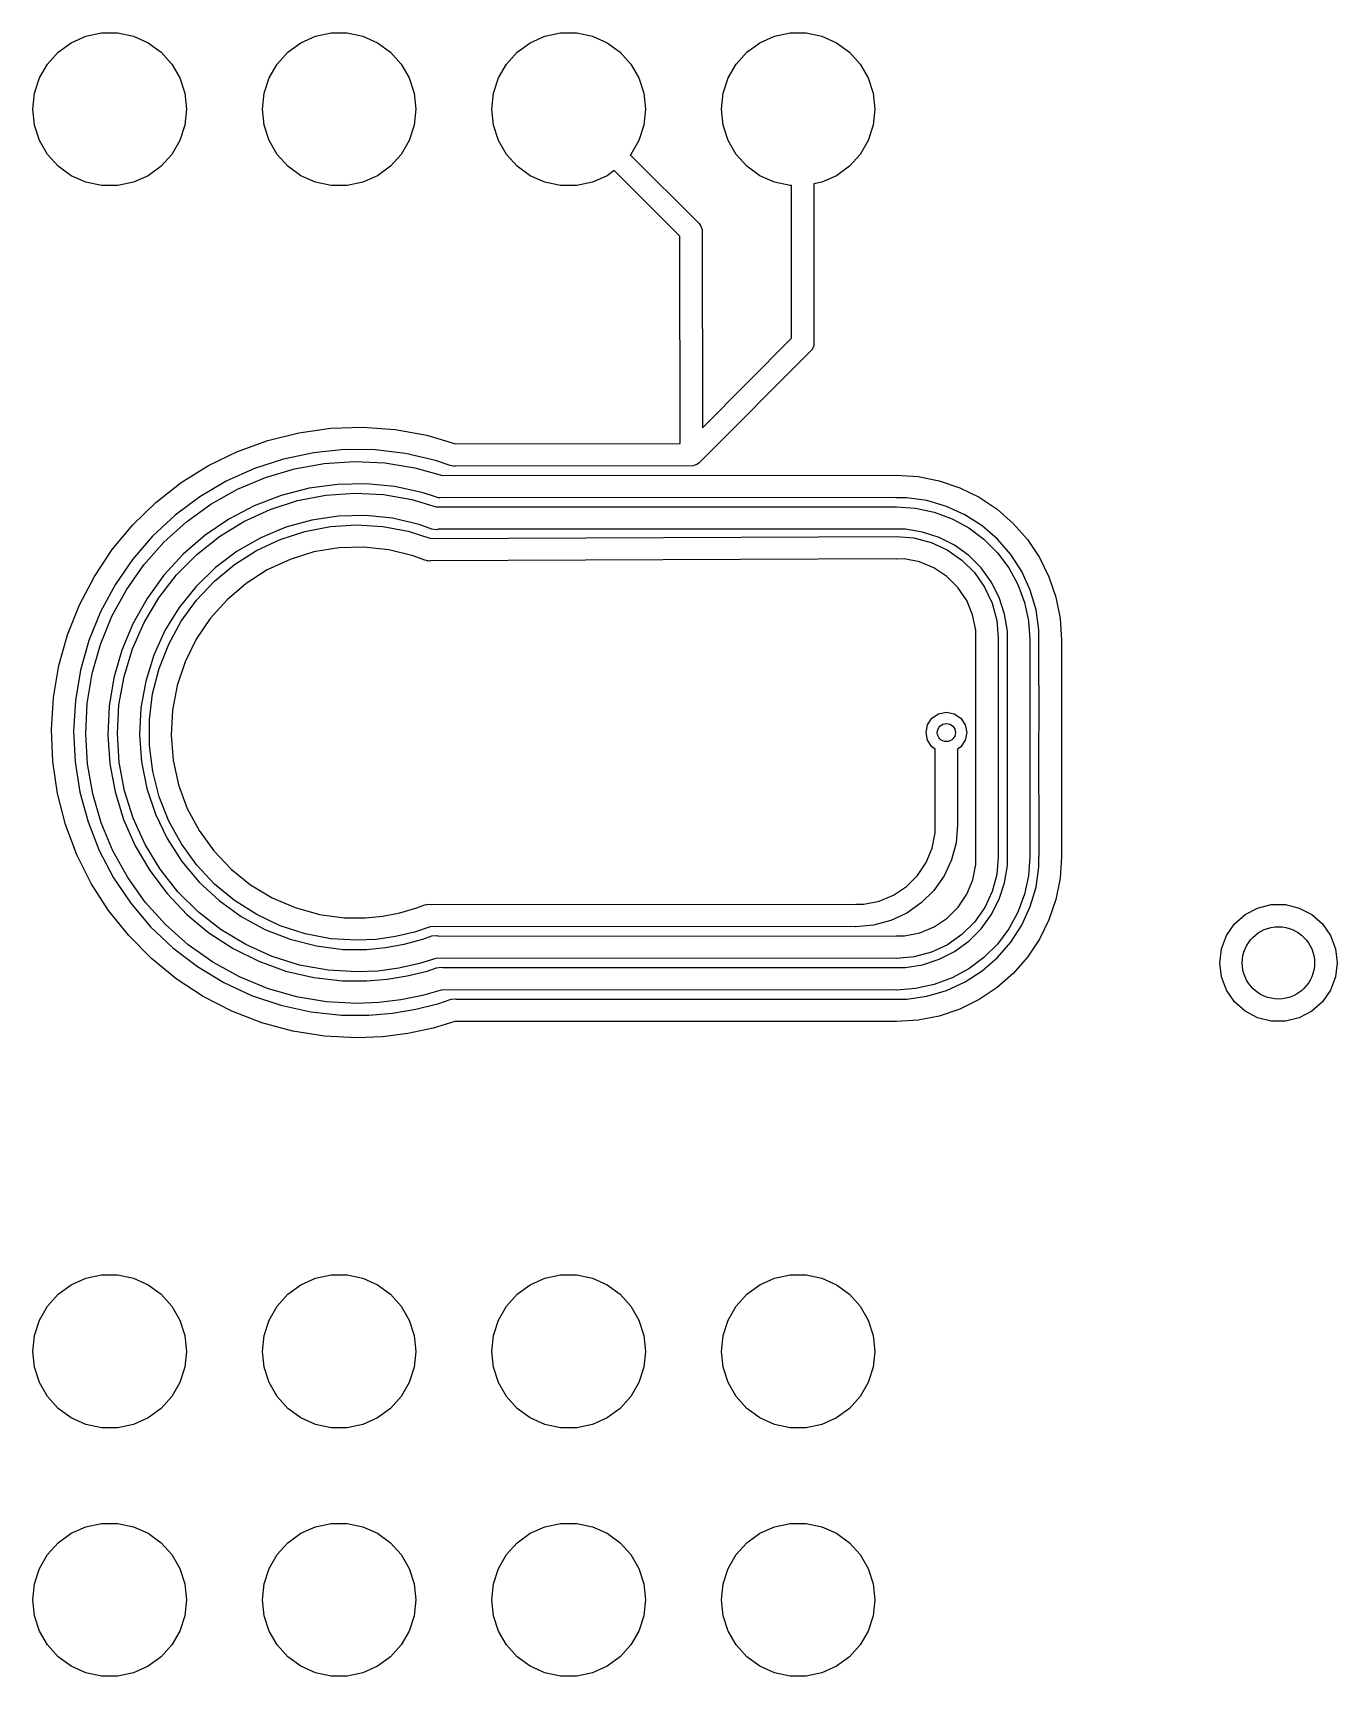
# Model space of a CAD drawing. Extents: x 108.1 to 155.9, y -81.1 to -32.1.
# Drawn here: x 128.61 to 143.05, y -50.35 to -32.15 of the extents above; entities that cross this region are included whole.
import ezdxf

# ---------------------------------------------------------------- set-up
doc = ezdxf.new("R2010")
doc.units = 0
doc.layers.add('BLACK', color=7, linetype='CONTINUOUS')

msp = doc.modelspace()

# ---------------------------------------------------------------- linework, layer by layer
at = {"layer": 'BLACK', "linetype": 'CONTINUOUS'}
for p, q in [((129.04, -32.263878), (129.202336, -32.191602)), ((129.202336, -32.191602), (129.376151, -32.154656)), ((129.376151, -32.154656), (129.553849, -32.154656)), ((129.553849, -32.154656), (129.727664, -32.191602)), ((129.727664, -32.191602), (129.89, -32.263878)), ((131.58, -32.263878), (131.742336, -32.191602)), ((131.742336, -32.191602), (131.916151, -32.154656)), ((131.916151, -32.154656), (132.093849, -32.154656)), ((132.093849, -32.154656), (132.267664, -32.191602)), ((132.267664, -32.191602), (132.43, -32.263878)), ((134.12, -32.263878), (134.282336, -32.191602)), ((134.282336, -32.191602), (134.456151, -32.154656)), ((134.456151, -32.154656), (134.633849, -32.154656)), ((134.633849, -32.154656), (134.807664, -32.191602)), ((134.807664, -32.191602), (134.97, -32.263878)), ((136.66, -32.263878), (136.822336, -32.191602)), ((136.822336, -32.191602), (136.996151, -32.154656)), ((136.996151, -32.154656), (137.173849, -32.154656)), ((137.173849, -32.154656), (137.347664, -32.191602)), ((137.347664, -32.191602), (137.51, -32.263878)), ((128.777336, -32.500383), (128.896239, -32.368327)), ((128.896239, -32.368327), (129.04, -32.263878)), ((129.89, -32.263878), (130.033761, -32.368327)), ((130.033761, -32.368327), (130.152664, -32.500383)), ((131.317336, -32.500383), (131.436239, -32.368327)), ((131.436239, -32.368327), (131.58, -32.263878)), ((132.43, -32.263878), (132.573761, -32.368327)), ((132.573761, -32.368327), (132.692664, -32.500383)), ((133.857336, -32.500383), (133.976239, -32.368327)), ((133.976239, -32.368327), (134.12, -32.263878)), ((134.97, -32.263878), (135.113761, -32.368327)), ((135.113761, -32.368327), (135.232664, -32.500383)), ((136.397336, -32.500383), (136.516239, -32.368327)), ((136.516239, -32.368327), (136.66, -32.263878)), ((137.51, -32.263878), (137.653761, -32.368327)), ((137.653761, -32.368327), (137.772664, -32.500383)), ((128.688486, -32.654274), (128.777336, -32.500383)), ((130.152664, -32.500383), (130.241514, -32.654274)), ((131.228486, -32.654274), (131.317336, -32.500383)), ((132.692664, -32.500383), (132.781514, -32.654274)), ((133.768486, -32.654274), (133.857336, -32.500383)), ((135.232664, -32.500383), (135.321514, -32.654274)), ((136.308486, -32.654274), (136.397336, -32.500383)), ((137.772664, -32.500383), (137.861514, -32.654274)), ((128.633575, -32.823275), (128.688486, -32.654274)), ((130.241514, -32.654274), (130.296425, -32.823275)), ((131.173575, -32.823275), (131.228486, -32.654274)), ((132.781514, -32.654274), (132.836425, -32.823275)), ((133.713575, -32.823275), (133.768486, -32.654274)), ((135.321514, -32.654274), (135.376425, -32.823275)), ((136.253575, -32.823275), (136.308486, -32.654274)), ((137.861514, -32.654274), (137.916425, -32.823275)), ((128.615, -33), (128.633575, -32.823275)), ((130.296425, -32.823275), (130.315, -33)), ((131.155, -33), (131.173575, -32.823275)), ((132.836425, -32.823275), (132.855, -33)), ((133.695, -33), (133.713575, -32.823275)), ((135.376425, -32.823275), (135.395, -33)), ((136.235, -33), (136.253575, -32.823275)), ((137.916425, -32.823275), (137.935, -33)), ((128.633575, -33.176725), (128.615, -33)), ((130.315, -33), (130.296425, -33.176725)), ((131.173575, -33.176725), (131.155, -33)), ((132.855, -33), (132.836425, -33.176725)), ((133.713575, -33.176725), (133.695, -33)), ((135.395, -33), (135.376425, -33.176725)), ((136.253575, -33.176725), (136.235, -33)), ((137.935, -33), (137.916425, -33.176725)), ((128.688486, -33.345726), (128.633575, -33.176725)), ((130.296425, -33.176725), (130.241514, -33.345726)), ((131.228486, -33.345726), (131.173575, -33.176725)), ((132.836425, -33.176725), (132.781514, -33.345726)), ((133.768486, -33.345726), (133.713575, -33.176725)), ((135.376425, -33.176725), (135.321514, -33.345726)), ((136.308486, -33.345726), (136.253575, -33.176725)), ((137.916425, -33.176725), (137.861514, -33.345726)), ((128.777336, -33.499617), (128.688486, -33.345726)), ((130.241514, -33.345726), (130.152664, -33.499617)), ((131.317336, -33.499617), (131.228486, -33.345726)), ((132.781514, -33.345726), (132.692664, -33.499617)), ((133.857336, -33.499617), (133.768486, -33.345726)), ((135.321514, -33.345726), (135.232664, -33.499617)), ((136.397336, -33.499617), (136.308486, -33.345726)), ((137.861514, -33.345726), (137.772664, -33.499617)), ((128.896239, -33.631673), (128.777336, -33.499617)), ((129.04, -33.736122), (128.896239, -33.631673)), ((130.033761, -33.631673), (129.89, -33.736122)), ((130.152664, -33.499617), (130.033761, -33.631673)), ((131.436239, -33.631673), (131.317336, -33.499617)), ((131.58, -33.736122), (131.436239, -33.631673)), ((132.573761, -33.631673), (132.43, -33.736122)), ((132.692664, -33.499617), (132.573761, -33.631673)), ((133.976239, -33.631673), (133.857336, -33.499617)), ((134.12, -33.736122), (133.976239, -33.631673)), ((135.232664, -33.499617), (135.226397, -33.506576)), ((135.226397, -33.506576), (135.988389, -34.266612)), ((136.516239, -33.631673), (136.397336, -33.499617)), ((136.66, -33.736122), (136.516239, -33.631673)), ((137.653761, -33.631673), (137.51, -33.736122)), ((137.772664, -33.499617), (137.653761, -33.631673)), ((129.202336, -33.808398), (129.04, -33.736122)), ((129.376151, -33.845344), (129.202336, -33.808398)), ((129.727664, -33.808398), (129.553849, -33.845344)), ((129.89, -33.736122), (129.727664, -33.808398)), ((131.742336, -33.808398), (131.58, -33.736122)), ((131.916151, -33.845344), (131.742336, -33.808398)), ((132.267664, -33.808398), (132.093849, -33.845344)), ((132.43, -33.736122), (132.267664, -33.808398)), ((134.282336, -33.808398), (134.12, -33.736122)), ((134.456151, -33.845344), (134.282336, -33.808398)), ((134.807664, -33.808398), (134.633849, -33.845344)), ((134.97, -33.736122), (134.807664, -33.808398)), ((135.048617, -33.679002), (134.97, -33.736122)), ((135.775046, -34.403569), (135.048617, -33.679002)), ((136.822336, -33.808398), (136.66, -33.736122)), ((136.996151, -33.845344), (136.822336, -33.808398)), ((137.347664, -33.808398), (137.258348, -33.827382)), ((137.258348, -33.827382), (137.26, -35.59)), ((137.51, -33.736122), (137.347664, -33.808398)), ((129.553849, -33.845344), (129.376151, -33.845344)), ((132.093849, -33.845344), (131.916151, -33.845344)), ((134.633849, -33.845344), (134.456151, -33.845344)), ((137.010745, -33.845344), (136.996151, -33.845344)), ((137.012328, -35.535987), (137.010745, -33.845344)), ((135.988389, -34.266612), (136.003934, -34.285554)), ((136.003934, -34.285554), (136.022598, -34.330614)), ((136.022598, -34.330614), (136.024712, -36.526287)), ((135.777258, -36.700112), (135.775046, -34.403569)), ((136.024712, -36.526287), (137.012328, -35.535987)), ((137.257598, -35.614387), (137.238934, -35.659446)), ((137.26, -35.59), (137.257598, -35.614386)), ((137.257598, -35.614386), (137.257598, -35.614387)), ((137.238934, -35.659446), (135.988388, -36.913388)), ((131.55953, -36.581235), (131.912205, -36.532275)), ((131.912205, -36.532275), (132.268074, -36.520686)), ((132.268074, -36.520686), (132.623187, -36.546597)), ((132.623187, -36.546597), (132.973604, -36.609721)), ((130.879337, -36.78869), (131.213963, -36.667025)), ((131.213963, -36.667025), (131.55953, -36.581235)), ((132.973604, -36.609721), (133.291525, -36.702387)), ((133.291525, -36.702387), (135.777258, -36.700112)), ((130.559367, -36.944882), (130.879337, -36.78869)), ((131.389763, -36.871929), (131.066087, -36.977683)), ((131.723001, -36.801909), (131.389763, -36.871929)), ((131.509512, -36.980544), (131.83983, -36.921699)), ((132.061868, -36.768448), (131.723001, -36.801909)), ((131.83983, -36.921699), (132.174653, -36.900107)), ((132.402365, -36.771942), (132.061868, -36.768448)), ((132.174653, -36.900107), (132.509794, -36.916038)), ((132.740474, -36.812349), (132.402365, -36.771942)), ((132.509794, -36.916038), (132.841059, -36.969293)), ((133.072204, -36.889193), (132.740474, -36.812349)), ((133.232934, -36.945351), (133.072204, -36.889193)), ((135.988388, -36.913388), (135.969451, -36.928928)), ((130.257603, -37.133867), (130.559367, -36.944882)), ((131.066087, -36.977683), (130.755791, -37.117922)), ((130.878809, -37.206591), (131.18783, -37.075905)), ((131.18783, -37.075905), (131.509512, -36.980544)), ((132.841059, -36.969293), (133.148972, -37.05494)), ((133.148972, -37.05494), (138.174304, -37.050648)), ((133.249677, -36.947232), (133.232934, -36.945351)), ((133.250615, -36.947621), (133.249677, -36.947232)), ((133.270983, -36.949627), (133.250615, -36.947621)), ((133.288216, -36.951564), (133.270983, -36.949627)), ((133.292662, -36.950006), (133.288216, -36.951564)), ((135.924387, -36.947598), (133.292662, -36.950006)), ((135.943051, -36.939866), (135.924387, -36.947598)), ((135.969446, -36.928934), (135.943051, -36.939866)), ((135.969451, -36.928928), (135.969446, -36.928934)), ((138.174304, -37.050648), (138.412576, -37.066178)), ((138.412576, -37.066178), (138.646781, -37.112684)), ((129.977394, -37.353547), (130.257603, -37.133867)), ((130.755791, -37.117922), (130.462538, -37.290991)), ((130.586313, -37.370966), (130.878809, -37.206591)), ((131.363056, -37.275562), (131.065862, -37.389645)), ((131.671427, -37.196528), (131.363056, -37.275562)), ((131.545615, -37.332067), (131.859056, -37.272024)), ((131.986857, -37.153598), (131.671427, -37.196528)), ((131.859056, -37.272024), (132.177442, -37.250096)), ((132.305134, -37.147347), (131.986857, -37.153598)), ((132.177442, -37.250096), (132.496155, -37.266601)), ((132.622007, -37.177857), (132.305134, -37.147347)), ((132.496155, -37.266601), (132.810573, -37.321299)), ((132.933244, -37.244721), (132.622007, -37.177857)), ((133.083948, -37.295938), (132.933244, -37.244721)), ((138.646781, -37.112684), (138.872909, -37.18937)), ((138.872909, -37.18937), (139.087089, -37.294922)), ((129.721849, -37.601486), (129.977394, -37.353547)), ((130.462538, -37.290991), (130.189789, -37.494849)), ((130.314001, -37.566974), (130.586313, -37.370966)), ((131.065862, -37.389645), (130.783814, -37.537254)), ((130.951614, -37.562473), (131.241665, -37.429353)), ((131.241665, -37.429353), (131.545615, -37.332067)), ((132.810573, -37.321299), (133.079765, -37.402435)), ((133.079765, -37.402435), (138.174989, -37.40001)), ((133.091396, -37.296706), (133.083948, -37.295938)), ((133.099788, -37.300179), (133.091396, -37.296706)), ((133.124175, -37.302572), (133.099788, -37.300179)), ((138.163948, -37.298266), (133.124175, -37.302572)), ((138.1744, -37.300648), (138.163948, -37.298266)), ((138.287072, -37.300607), (138.1744, -37.300648)), ((138.174989, -37.40001), (138.384904, -37.415022)), ((138.510133, -37.3326), (138.287072, -37.300607)), ((138.384904, -37.415022), (138.590546, -37.459756)), ((138.726369, -37.396021), (138.510133, -37.3326)), ((138.590546, -37.459756), (138.787728, -37.5333)), ((138.931374, -37.489577), (138.726369, -37.396021)), ((139.087089, -37.294922), (139.285655, -37.427534)), ((139.285655, -37.427534), (139.465208, -37.584936)), ((129.493804, -37.874931), (129.721849, -37.601486)), ((130.189789, -37.494849), (129.940761, -37.72709)), ((130.06528, -37.792164), (130.314001, -37.566974)), ((130.783814, -37.537254), (130.52068, -37.716417)), ((130.679669, -37.729494), (130.951614, -37.562473)), ((131.412937, -37.627704), (131.136196, -37.743354)), ((131.701921, -37.547402), (131.412937, -37.627704)), ((131.626643, -37.672611), (131.910269, -37.618322)), ((131.998653, -37.503699), (131.701921, -37.547402)), ((131.910269, -37.618322), (132.198462, -37.600001)), ((132.298518, -37.497274), (131.998653, -37.503699)), ((132.198462, -37.600001), (132.486679, -37.617936)), ((132.596851, -37.528227), (132.298518, -37.497274)), ((132.486679, -37.617936), (132.770378, -37.671846)), ((132.889009, -37.596076), (132.596851, -37.528227)), ((133.029707, -37.647982), (132.889009, -37.596076)), ((133.084878, -37.655116), (133.029707, -37.647982)), ((133.1002, -37.650035), (133.084878, -37.655116)), ((138.164538, -37.647624), (133.1002, -37.650035)), ((138.174991, -37.65001), (138.164538, -37.647624)), ((138.271401, -37.650009), (138.174991, -37.65001)), ((138.461846, -37.680172), (138.271401, -37.650009)), ((138.787728, -37.5333), (138.972437, -37.634158)), ((139.120974, -37.611363), (138.931374, -37.489577)), ((138.972437, -37.634158), (139.140912, -37.760276)), ((139.291307, -37.758899), (139.120974, -37.611363)), ((139.465208, -37.584936), (139.622674, -37.764434)), ((129.940761, -37.72709), (129.718394, -37.984972)), ((129.84326, -38.04372), (130.06528, -37.792164)), ((130.52068, -37.716417), (130.279972, -37.924742)), ((130.429774, -37.927996), (130.679669, -37.729494)), ((131.136196, -37.743354), (130.876005, -37.892555)), ((131.090835, -37.885117), (131.352055, -37.762013)), ((131.352055, -37.762013), (131.626643, -37.672611)), ((132.770378, -37.671846), (133.018627, -37.752305)), ((133.018627, -37.752305), (138.170445, -37.729066)), ((138.170445, -37.729066), (138.366368, -37.745452)), ((138.366368, -37.745452), (138.556446, -37.795695)), ((138.645229, -37.739755), (138.461846, -37.680172)), ((138.556446, -37.795695), (138.734876, -37.878261)), ((138.817032, -37.827293), (138.645229, -37.739755)), ((138.973027, -37.940629), (138.817032, -37.827293)), ((139.140912, -37.760276), (139.289724, -37.909088)), ((139.438903, -37.92918), (139.291307, -37.758899)), ((139.622674, -37.764434), (139.755356, -37.962953)), ((129.29579, -38.170848), (129.493804, -37.874931)), ((129.718394, -37.984972), (129.525312, -38.265453)), ((130.279972, -37.924742), (130.064907, -38.159446)), ((130.205553, -38.155098), (130.429774, -37.927996)), ((130.876005, -37.892555), (130.636411, -38.072984)), ((130.847099, -38.039984), (131.090835, -37.885117)), ((131.460952, -37.982718), (131.209086, -38.09993)), ((131.726326, -37.900551), (131.460952, -37.982718)), ((132.000359, -37.854931), (131.726326, -37.900551)), ((132.27804, -37.846693), (132.000359, -37.854931)), ((132.554295, -37.875985), (132.27804, -37.846693)), ((132.824074, -37.942274), (132.554295, -37.875985)), ((132.953227, -37.993394), (132.824074, -37.942274)), ((132.972986, -37.996416), (132.953227, -37.993393)), ((132.953227, -37.993393), (132.953227, -37.993394)), ((132.976111, -37.997696), (132.972986, -37.996416)), ((132.989778, -37.998986), (132.976111, -37.997696)), ((133.008218, -38.001808), (132.989778, -37.998986)), ((133.014333, -37.999936), (133.008218, -38.001808)), ((138.160992, -37.97672), (133.014333, -37.999936)), ((138.171457, -37.979064), (138.160992, -37.97672)), ((138.25786, -37.978736), (138.171457, -37.979064)), ((138.427464, -38.011847), (138.25786, -37.978736)), ((138.587318, -38.077491), (138.427464, -38.011847)), ((138.734876, -37.878261), (138.896207, -37.990629)), ((138.896207, -37.990629), (139.035513, -38.129366)), ((139.109371, -38.076973), (138.973027, -37.940629)), ((139.289724, -37.909088), (139.415842, -38.077563)), ((139.560756, -38.118736), (139.438903, -37.92918)), ((139.755356, -37.962953), (139.860984, -38.177096)), ((129.130004, -38.485954), (129.29579, -38.170848)), ((129.650718, -38.318493), (129.84326, -38.04372)), ((130.064907, -38.159446), (129.878355, -38.417395)), ((130.010259, -38.407507), (130.205553, -38.155098)), ((130.636411, -38.072984), (130.42114, -38.281835)), ((130.62469, -38.224173), (130.847099, -38.039984)), ((131.209086, -38.09993), (130.975333, -38.250045)), ((138.731245, -38.173131), (138.587318, -38.077491)), ((138.853688, -38.295073), (138.731245, -38.173131)), ((139.035513, -38.129366), (139.14854, -38.290236)), ((139.222707, -38.232968), (139.109371, -38.076973)), ((139.415842, -38.077563), (139.5167, -38.262272)), ((139.654384, -38.323709), (139.560756, -38.118736)), ((139.860984, -38.177096), (139.937749, -38.403197)), ((129.525312, -38.265453), (129.363793, -38.565223)), ((129.490063, -38.613049), (129.650718, -38.318493)), ((130.42114, -38.281835), (130.233543, -38.51586)), ((130.427114, -38.434778), (130.62469, -38.224173)), ((130.975333, -38.250045), (130.763965, -38.430318)), ((138.949916, -38.438608), (138.853688, -38.295073)), ((139.14854, -38.290236), (139.231835, -38.468326)), ((139.310245, -38.404771), (139.222707, -38.232968)), ((139.5167, -38.262272), (139.590244, -38.459454)), ((139.717881, -38.539922), (139.654384, -38.323709)), ((128.998286, -38.816752), (129.130004, -38.485954)), ((129.878355, -38.417395), (129.722809, -38.695144)), ((129.846723, -38.681563), (130.010259, -38.407507)), ((130.233543, -38.51586), (130.076536, -38.771416)), ((130.257486, -38.668482), (130.427114, -38.434778)), ((130.763965, -38.430318), (130.578845, -38.637455)), ((139.016213, -38.598191), (138.949916, -38.438608)), ((139.231835, -38.468326), (139.282856, -38.658198)), ((139.369828, -38.588154), (139.310245, -38.404771)), ((139.590244, -38.459454), (139.634978, -38.665096)), ((139.749953, -38.762972), (139.717881, -38.539922)), ((139.937749, -38.403197), (139.984338, -38.637385)), ((129.363793, -38.565223), (129.235744, -38.880744)), ((129.363305, -38.923701), (129.490063, -38.613049)), ((129.722809, -38.695144), (129.600346, -38.988984)), ((129.717318, -38.97329), (129.846723, -38.681563)), ((130.118479, -38.921598), (130.257486, -38.668482)), ((130.578845, -38.637455), (130.423358, -38.86767)), ((139.050018, -38.767659), (139.016213, -38.598191)), ((139.282856, -38.658198), (139.300043, -38.854052)), ((139.399991, -38.778599), (139.369828, -38.588154)), ((139.634978, -38.665096), (139.64999, -38.875011)), ((139.984338, -38.637385), (139.999952, -38.875652)), ((128.902097, -39.15957), (128.998286, -38.816752)), ((129.235744, -38.880744), (129.142674, -39.208293)), ((129.272027, -39.246566), (129.363305, -38.923701)), ((130.076536, -38.771416), (129.952564, -39.04453)), ((130.012285, -39.190139), (130.118479, -38.921598)), ((130.423358, -38.86767), (130.300345, -39.116754)), ((139.05, -38.854057), (139.050042, -38.853621)), ((139.052294, -39.8767), (139.05, -38.854057)), ((139.050042, -38.853621), (139.050018, -38.767659)), ((139.3, -38.854052), (139.297675, -38.864237)), ((139.297675, -38.864237), (139.3, -39.9)), ((139.300043, -38.854052), (139.3, -38.854052)), ((139.39999, -38.875009), (139.399991, -38.778599)), ((139.4, -38.875009), (139.39999, -38.875009)), ((139.4, -38.87501), (139.4, -38.875009)), ((139.402292, -39.876721), (139.4, -38.87501)), ((139.65, -38.875011), (139.647677, -38.885188)), ((139.647677, -38.885188), (139.65, -39.9)), ((139.64999, -38.875011), (139.65, -38.875011)), ((139.749952, -38.875644), (139.749953, -38.762972)), ((139.75, -38.875644), (139.749952, -38.875644)), ((139.75, -38.875648), (139.75, -38.875644)), ((139.752292, -39.876722), (139.75, -38.875648)), ((140, -38.875652), (139.997677, -38.885827)), ((139.997677, -38.885827), (140, -39.9)), ((139.999952, -38.875652), (140, -38.875652)), ((129.600346, -38.988984), (129.512601, -39.294991)), ((129.623921, -39.278457), (129.717318, -38.97329)), ((129.952564, -39.04453), (129.863553, -39.330952)), ((128.842505, -39.510605), (128.902097, -39.15957)), ((129.142674, -39.208293), (129.085684, -39.544005)), ((129.217374, -39.577603), (129.272027, -39.246566)), ((129.567885, -39.592639), (129.623921, -39.278457)), ((129.940578, -39.469869), (130.012285, -39.190139)), ((130.300345, -39.116754), (130.212056, -39.380154)), ((129.512601, -39.294991), (129.460745, -39.609077)), ((129.863553, -39.330952), (129.81089, -39.626226)), ((129.904488, -39.75638), (129.940578, -39.469869)), ((130.212056, -39.380154), (130.160103, -39.653057)), ((128.820171, -39.865961), (128.842505, -39.510605)), ((129.085684, -39.544005), (129.065444, -39.883918)), ((129.200027, -39.912673), (129.217374, -39.577603)), ((129.460745, -39.609077), (129.445473, -39.927049)), ((129.550024, -39.911279), (129.567885, -39.592639)), ((129.81089, -39.626226), (129.795393, -39.925759)), ((130.160103, -39.653057), (130.145436, -39.930473)), ((129.904585, -40.045155), (129.904488, -39.75638)), ((138.5, -39.9), (138.517127, -39.813896)), ((138.517127, -39.813896), (138.565901, -39.740901)), ((138.565901, -39.740901), (138.638896, -39.692127)), ((138.638896, -39.692127), (138.725, -39.675)), ((138.725, -39.675), (138.811104, -39.692127)), ((138.811104, -39.692127), (138.884099, -39.740901)), ((138.884099, -39.740901), (138.932873, -39.813896)), ((138.932873, -39.813896), (138.95, -39.9)), ((128.835344, -40.221695), (128.820171, -39.865961)), ((129.065444, -39.883918), (129.082195, -40.22402)), ((129.220204, -40.247585), (129.200027, -39.912673)), ((129.445473, -39.927049), (129.466987, -40.244659)), ((129.570597, -40.229755), (129.550024, -39.911279)), ((129.795393, -39.925759), (129.817303, -40.224891)), ((130.145436, -39.930473), (130.168324, -40.207333)), ((138.517127, -39.986104), (138.5, -39.9)), ((138.565901, -40.059099), (138.517127, -39.986104)), ((138.932873, -39.986104), (138.884099, -40.059099)), ((138.95, -39.9), (138.932873, -39.986104)), ((139.05, -39.9), (139.052294, -39.8767)), ((139.052342, -41.264728), (139.05, -39.9)), ((139.3, -39.9), (139.29768, -39.92355)), ((139.29768, -39.92355), (139.3, -41.274989)), ((139.4, -39.9), (139.402292, -39.876721)), ((139.402342, -41.264725), (139.4, -39.9)), ((139.65, -39.9), (139.64768, -39.92355)), ((139.64768, -39.92355), (139.649999, -41.274987)), ((139.75, -39.9), (139.752292, -39.876722)), ((139.752342, -41.264736), (139.75, -39.9)), ((140, -39.9), (139.99768, -39.92355)), ((139.99768, -39.92355), (140, -41.275)), ((129.940866, -40.331642), (129.904585, -40.045155)), ((138.600416, -40.082161), (138.565901, -40.059099)), ((138.602322, -40.914822), (138.600416, -40.082161)), ((138.884099, -40.059099), (138.848073, -40.08317)), ((138.848073, -40.08317), (138.85, -40.925)), ((128.887854, -40.573859), (128.835344, -40.221695)), ((129.082195, -40.22402), (129.135738, -40.560299)), ((129.277653, -40.578149), (129.220204, -40.247585)), ((129.466987, -40.244659), (129.525, -40.557667)), ((129.629305, -40.543449), (129.570597, -40.229755)), ((129.817303, -40.224891), (129.87628, -40.518969)), ((130.01276, -40.611324), (129.940866, -40.331642)), ((130.168324, -40.207333), (130.228348, -40.478575)), ((129.135738, -40.560299), (129.225441, -40.888786)), ((129.525, -40.557667), (129.618737, -40.861891)), ((129.725297, -40.84781), (129.629305, -40.543449)), ((129.87628, -40.518969), (129.971405, -40.803418)), ((130.228348, -40.478575), (130.32441, -40.739241)), ((128.977118, -40.918545), (128.887854, -40.573859)), ((129.371654, -40.900231), (129.277653, -40.578149)), ((130.119134, -40.879793), (130.01276, -40.611324)), ((130.32441, -40.739241), (130.454756, -40.984567)), ((129.102148, -41.251929), (128.977118, -40.918545)), ((129.225441, -40.888786), (129.350247, -41.205605)), ((129.501033, -41.209801), (129.371654, -40.900231)), ((129.618737, -40.861891), (129.746947, -41.153269)), ((129.857181, -41.138425), (129.725297, -40.84781)), ((129.971405, -40.803418), (130.1012, -41.073813)), ((130.25831, -41.132817), (130.119134, -40.879793)), ((138.6, -40.925), (138.602322, -40.914822)), ((138.6, -41.01118), (138.6, -40.925)), ((138.85, -40.925), (138.832909, -41.120354)), ((130.1012, -41.073813), (130.263645, -41.325948)), ((130.454756, -40.984567), (130.617002, -41.210069)), ((138.566374, -41.180228), (138.6, -41.01118)), ((129.261554, -41.57031), (129.102148, -41.251929)), ((129.350247, -41.205605), (129.508681, -41.507016)), ((129.664171, -41.502989), (129.501033, -41.209801)), ((129.746947, -41.153269), (129.907918, -41.42791)), ((130.023043, -41.411079), (129.857181, -41.138425)), ((130.428094, -41.366407), (130.25831, -41.132817)), ((130.617002, -41.210069), (130.808184, -41.411625)), ((138.500415, -41.339468), (138.566374, -41.180228)), ((138.832909, -41.120354), (138.782154, -41.309773)), ((139.05, -41.274993), (139.052342, -41.264728)), ((139.050001, -41.361174), (139.05, -41.274993)), ((139.3, -41.274991), (139.28291, -41.470347)), ((139.3, -41.274989), (139.3, -41.274991)), ((139.4, -41.27499), (139.402342, -41.264725)), ((139.400001, -41.3714), (139.4, -41.27499)), ((139.65, -41.274988), (139.634988, -41.484904)), ((139.649999, -41.274987), (139.65, -41.274988)), ((139.75, -41.275), (139.752342, -41.264736)), ((139.75, -41.387646), (139.75, -41.275)), ((140, -41.275), (139.984387, -41.51321)), ((129.907918, -41.42791), (130.099499, -41.682146)), ((130.220479, -41.661816), (130.023043, -41.411079)), ((130.263645, -41.325948), (130.456213, -41.5559)), ((130.625811, -41.576881), (130.428094, -41.366407)), ((130.808184, -41.411625), (131.024805, -41.58555)), ((138.404657, -41.48278), (138.500415, -41.339468)), ((138.782154, -41.309773), (138.699279, -41.4875)), ((139.016376, -41.530224), (139.050001, -41.361174)), ((139.28291, -41.470347), (139.232156, -41.659768)), ((139.369838, -41.561847), (139.400001, -41.3714)), ((139.717937, -41.610645), (139.75, -41.387646)), ((129.453568, -41.870155), (129.261554, -41.57031)), ((129.508681, -41.507016), (129.698875, -41.789464)), ((129.859028, -41.776126), (129.664171, -41.502989)), ((130.456213, -41.5559), (130.675908, -41.760092)), ((130.848343, -41.76092), (130.625811, -41.576881)), ((131.024805, -41.58555), (131.262908, -41.728666)), ((138.139468, -41.700415), (138.28278, -41.604657)), ((138.28278, -41.604657), (138.404657, -41.48278)), ((138.5868, -41.648136), (138.448136, -41.7868)), ((138.699279, -41.4875), (138.5868, -41.648136)), ((138.950416, -41.689466), (139.016376, -41.530224)), ((139.310255, -41.74523), (139.369838, -41.561847)), ((139.634988, -41.484904), (139.590255, -41.690546)), ((139.654465, -41.826812), (139.717937, -41.610645)), ((139.984387, -41.51321), (139.937815, -41.747345)), ((129.698875, -41.789464), (129.918584, -42.049614)), ((130.083165, -42.025796), (129.859028, -41.776126)), ((130.099499, -41.682146), (130.319132, -41.912582)), ((130.446625, -41.887002), (130.220479, -41.661816)), ((130.675908, -41.760092), (130.919312, -41.935347)), ((131.092182, -41.915624), (130.848343, -41.76092)), ((131.262908, -41.728666), (131.518139, -41.838357)), ((131.518139, -41.838357), (131.785833, -41.912617)), ((132.863489, -41.842045), (132.953227, -41.806606)), ((132.953227, -41.806607), (132.97263, -41.803637)), ((132.953227, -41.806606), (132.953227, -41.806607)), ((132.97263, -41.803637), (132.975614, -41.802402)), ((132.975614, -41.802402), (132.980723, -41.802399)), ((132.980723, -41.802399), (133.008218, -41.798192)), ((133.008218, -41.798192), (133.021899, -41.802378)), ((133.021899, -41.802378), (137.725, -41.8)), ((137.725, -41.8), (137.81118, -41.8)), ((137.81118, -41.8), (137.980228, -41.766374)), ((137.980228, -41.766374), (138.139468, -41.700415)), ((138.448136, -41.7868), (138.2875, -41.899279)), ((138.732779, -41.954658), (138.854658, -41.832779)), ((138.854658, -41.832779), (138.950416, -41.689466)), ((139.14928, -41.837497), (139.036801, -41.998135)), ((139.232156, -41.659768), (139.14928, -41.837497)), ((139.222717, -41.917034), (139.310255, -41.74523)), ((139.590255, -41.690546), (139.516711, -41.887729)), ((139.560875, -42.031745), (139.654465, -41.826812)), ((139.937815, -41.747345), (139.86108, -41.973397)), ((142.169507, -41.842239), (142.321651, -41.804739)), ((142.321651, -41.804739), (142.478349, -41.804739)), ((142.478349, -41.804739), (142.630493, -41.842239)), ((129.676059, -42.148138), (129.453568, -41.870155)), ((130.319132, -41.912582), (130.563884, -42.11614)), ((130.698201, -42.083369), (130.446625, -41.887002)), ((130.919312, -41.935347), (131.18264, -42.078939)), ((131.353485, -42.038554), (131.092182, -41.915624)), ((131.785833, -41.912617), (132.061098, -41.95009)), ((132.061098, -41.95009), (132.2, -41.95)), ((132.2, -41.95), (132.296483, -41.949987)), ((132.296483, -41.949987), (132.488595, -41.931863)), ((132.488595, -41.931863), (132.678155, -41.895776)), ((132.678155, -41.895776), (132.863489, -41.842045)), ((138.109773, -41.982154), (137.920354, -42.032909)), ((138.2875, -41.899279), (138.109773, -41.982154)), ((138.589466, -42.050416), (138.732779, -41.954658)), ((139.036801, -41.998135), (138.898135, -42.136801)), ((139.109381, -42.07303), (139.222717, -41.917034)), ((139.516711, -41.887729), (139.415853, -42.072439)), ((139.86108, -41.973397), (139.755496, -42.1875)), ((141.824454, -42.14793), (141.913468, -42.01897)), ((141.913468, -42.01897), (142.030758, -41.91506)), ((142.030758, -41.91506), (142.169507, -41.842239)), ((142.630493, -41.842239), (142.769242, -41.91506)), ((142.769242, -41.91506), (142.886532, -42.01897)), ((142.886532, -42.01897), (142.975546, -42.14793)), ((129.926559, -42.401173), (129.676059, -42.148138)), ((129.918584, -42.049614), (130.165216, -42.284397)), ((130.33378, -42.248877), (130.083165, -42.025796)), ((130.563884, -42.11614), (130.830486, -42.290101)), ((130.971558, -42.248069), (130.698201, -42.083369)), ((131.18264, -42.078939), (131.461794, -42.188635)), ((131.628132, -42.127772), (131.353485, -42.038554)), ((131.461794, -42.188635), (131.752432, -42.262728)), ((131.911795, -42.181872), (131.628132, -42.127772)), ((132.2, -42.2), (131.911795, -42.181872)), ((132.41602, -42.189833), (132.2, -42.2)), ((132.630131, -42.159422), (132.41602, -42.189833)), ((132.840439, -42.109036), (132.630131, -42.159422)), ((132.725724, -42.244121), (132.930277, -42.188665)), ((133.013256, -42.049993), (132.840439, -42.109036)), ((132.930277, -42.188665), (133.029707, -42.152018)), ((137.714553, -42.047615), (133.013256, -42.049993)), ((133.029707, -42.152018), (133.084878, -42.144884)), ((133.084878, -42.144884), (133.107328, -42.152328)), ((133.107328, -42.152328), (138.174993, -42.149992)), ((137.725, -42.05), (137.714553, -42.047615)), ((137.920354, -42.032909), (137.725, -42.05)), ((138.174993, -42.149992), (138.175074, -42.15)), ((138.175074, -42.15), (138.261174, -42.150001)), ((138.261174, -42.150001), (138.430224, -42.116376)), ((138.430224, -42.116376), (138.589466, -42.050416)), ((138.898135, -42.136801), (138.737497, -42.24928)), ((138.973037, -42.209375), (139.109381, -42.07303)), ((139.415853, -42.072439), (139.289735, -42.240915)), ((139.439073, -42.221273), (139.560875, -42.031745)), ((139.755496, -42.1875), (139.62287, -42.38599)), ((141.768888, -42.294445), (141.824454, -42.14793)), ((142.975546, -42.14793), (143.031112, -42.294445)), ((130.165216, -42.284397), (130.435859, -42.491043)), ((130.607738, -42.442578), (130.33378, -42.248877)), ((130.830486, -42.290101), (131.115378, -42.432143)), ((131.262731, -42.378715), (130.971558, -42.248069)), ((131.567498, -42.473411), (131.262731, -42.378715)), ((131.752432, -42.262728), (132.050033, -42.300064)), ((132.050033, -42.300064), (132.2, -42.3)), ((132.2, -42.3), (132.305968, -42.300013)), ((132.305968, -42.300013), (132.51708, -42.281334)), ((132.51708, -42.281334), (132.725724, -42.244121)), ((138.370347, -42.38291), (138.174991, -42.4)), ((138.559768, -42.332156), (138.370347, -42.38291)), ((138.737497, -42.24928), (138.559768, -42.332156)), ((138.645239, -42.410251), (138.817043, -42.322712)), ((138.817043, -42.322712), (138.973037, -42.209375)), ((139.289735, -42.240915), (139.140924, -42.389727)), ((139.291538, -42.391538), (139.439073, -42.221273)), ((141.75, -42.45), (141.768888, -42.294445)), ((143.031112, -42.294445), (143.05, -42.45)), ((130.202287, -42.626452), (129.926559, -42.401173)), ((130.435859, -42.491043), (130.727321, -42.667113)), ((130.901612, -42.604476), (130.607738, -42.442578)), ((131.115378, -42.432143), (131.414755, -42.540368)), ((131.414755, -42.540368), (131.724618, -42.613331)), ((131.881439, -42.530783), (131.567498, -42.473411)), ((132.2, -42.55), (131.881439, -42.530783)), ((132.433557, -42.539688), (132.2, -42.55)), ((132.665296, -42.508831), (132.433557, -42.539688)), ((132.893414, -42.45767), (132.665296, -42.508831)), ((132.759004, -42.594923), (132.977364, -42.540227)), ((133.074462, -42.3999), (132.893414, -42.45767)), ((132.977364, -42.540227), (133.083947, -42.504061)), ((133.074999, -42.399953), (133.074462, -42.3999)), ((138.164537, -42.397606), (133.074999, -42.399953)), ((133.083947, -42.504061), (133.083948, -42.504062)), ((133.083948, -42.504062), (133.139284, -42.49835)), ((133.139284, -42.49835), (133.150459, -42.502378)), ((133.150459, -42.502378), (138.175, -42.5)), ((138.174991, -42.399992), (138.164537, -42.397606)), ((138.174991, -42.4), (138.174991, -42.399992)), ((138.175, -42.5), (138.27141, -42.5)), ((138.27141, -42.5), (138.461856, -42.469836)), ((138.461856, -42.469836), (138.645239, -42.410251)), ((138.972449, -42.515847), (138.78774, -42.616706)), ((138.931745, -42.660875), (139.121273, -42.539073)), ((139.140924, -42.389727), (138.972449, -42.515847)), ((139.121273, -42.539073), (139.291538, -42.391538)), ((139.46547, -42.56547), (139.28599, -42.72287)), ((139.62287, -42.38599), (139.46547, -42.56547)), ((141.768888, -42.605555), (141.75, -42.45)), ((143.05, -42.45), (143.031112, -42.605555)), ((130.500183, -42.821476), (130.202287, -42.626452)), ((130.727321, -42.667113), (131.036161, -42.810529)), ((131.211727, -42.732546), (130.901612, -42.604476)), ((131.534202, -42.825186), (131.211727, -42.732546)), ((131.724618, -42.613331), (132.040831, -42.650058)), ((132.040831, -42.650058), (132.2, -42.65)), ((132.2, -42.649999), (132.312553, -42.649987)), ((132.2, -42.65), (132.2, -42.649999)), ((132.312553, -42.649987), (132.536905, -42.631591)), ((132.536905, -42.631591), (132.759004, -42.594923)), ((138.164548, -42.747614), (133.133051, -42.749996)), ((138.175, -42.75), (138.164548, -42.747614)), ((138.384915, -42.734986), (138.175, -42.75)), ((138.590558, -42.690252), (138.384915, -42.734986)), ((138.78774, -42.616706), (138.590558, -42.690252)), ((138.726812, -42.754465), (138.931745, -42.660875)), ((139.28599, -42.72287), (139.0875, -42.855496)), ((141.824454, -42.75207), (141.768888, -42.605555)), ((143.031112, -42.605555), (142.975546, -42.75207)), ((130.816943, -42.984081), (130.500183, -42.821476)), ((131.036161, -42.810529), (131.358735, -42.919598)), ((131.358735, -42.919598), (131.691237, -42.993034)), ((131.865006, -42.881238), (131.534202, -42.825186)), ((132.2, -42.9), (131.865006, -42.881238)), ((132.200005, -42.899998), (132.2, -42.9)), ((132.44516, -42.889965), (132.200005, -42.899998)), ((132.68868, -42.85993), (132.44516, -42.889965)), ((132.928931, -42.810095), (132.68868, -42.85993)), ((132.853655, -42.963796), (133.108643, -42.898079)), ((133.133051, -42.749996), (132.928931, -42.810095)), ((133.108643, -42.898079), (133.232934, -42.854649)), ((133.232934, -42.854649), (133.249677, -42.852767)), ((133.249677, -42.852767), (133.250615, -42.852379)), ((133.250615, -42.852379), (133.253142, -42.852377)), ((133.253142, -42.852377), (133.288216, -42.848436)), ((133.288216, -42.848436), (133.299407, -42.852355)), ((133.299407, -42.852355), (138.174999, -42.85)), ((138.174999, -42.85), (138.175, -42.85)), ((138.175, -42.85), (138.287646, -42.85)), ((138.287646, -42.85), (138.510645, -42.817937)), ((138.510645, -42.817937), (138.726812, -42.754465)), ((139.0875, -42.855496), (138.873397, -42.96108)), ((141.913468, -42.88103), (141.824454, -42.75207)), ((142.030758, -42.98494), (141.913468, -42.88103)), ((142.886532, -42.88103), (142.769242, -42.98494)), ((142.975546, -42.75207), (142.886532, -42.88103)), ((131.14905, -43.112461), (130.816943, -42.984081)), ((131.691237, -42.993034), (132.029743, -43.02997)), ((132.029743, -43.02997), (132.2, -43.03)), ((132.2, -43.03), (132.33166, -43.02998)), ((132.33166, -43.02998), (132.59405, -43.007867)), ((132.59405, -43.007867), (132.853655, -42.963796)), ((133.284653, -43.099972), (133.043547, -43.173046)), ((138.16455, -43.097614), (133.284653, -43.099972)), ((138.175, -43.1), (138.16455, -43.097614)), ((138.41321, -43.084387), (138.175, -43.1)), ((138.647345, -43.037815), (138.41321, -43.084387)), ((138.873397, -42.96108), (138.647345, -43.037815)), ((142.169507, -43.057761), (142.030758, -42.98494)), ((142.321651, -43.095261), (142.169507, -43.057761)), ((142.478349, -43.095261), (142.321651, -43.095261)), ((142.630493, -43.057761), (142.478349, -43.095261)), ((142.769242, -42.98494), (142.630493, -43.057761)), ((131.49282, -43.205192), (131.14905, -43.112461)), ((131.844437, -43.261246), (131.49282, -43.205192)), ((132.2, -43.28), (131.844437, -43.261246)), ((132.483851, -43.26806), (132.2, -43.28)), ((132.765697, -43.232324), (132.483851, -43.26806)), ((133.043547, -43.173046), (132.765697, -43.232324)), ((128.896239, -46.118327), (129.04, -46.013878)), ((129.04, -46.013878), (129.202336, -45.941602)), ((129.202336, -45.941602), (129.376151, -45.904656)), ((129.376151, -45.904656), (129.553849, -45.904656)), ((129.553849, -45.904656), (129.727664, -45.941602)), ((129.727664, -45.941602), (129.89, -46.013878)), ((129.89, -46.013878), (130.033761, -46.118327)), ((131.436239, -46.118327), (131.58, -46.013878)), ((131.58, -46.013878), (131.742336, -45.941602)), ((131.742336, -45.941602), (131.916151, -45.904656)), ((131.916151, -45.904656), (132.093849, -45.904656)), ((132.093849, -45.904656), (132.267664, -45.941602)), ((132.267664, -45.941602), (132.43, -46.013878)), ((132.43, -46.013878), (132.573761, -46.118327)), ((133.976239, -46.118327), (134.12, -46.013878)), ((134.12, -46.013878), (134.282336, -45.941602)), ((134.282336, -45.941602), (134.456151, -45.904656)), ((134.456151, -45.904656), (134.633849, -45.904656)), ((134.633849, -45.904656), (134.807664, -45.941602)), ((134.807664, -45.941602), (134.97, -46.013878)), ((134.97, -46.013878), (135.113761, -46.118327)), ((136.516239, -46.118327), (136.66, -46.013878)), ((136.66, -46.013878), (136.822336, -45.941602)), ((136.822336, -45.941602), (136.996151, -45.904656)), ((136.996151, -45.904656), (137.173849, -45.904656)), ((137.173849, -45.904656), (137.347664, -45.941602)), ((137.347664, -45.941602), (137.51, -46.013878)), ((137.51, -46.013878), (137.653761, -46.118327)), ((128.777336, -46.250383), (128.896239, -46.118327)), ((130.033761, -46.118327), (130.152664, -46.250383)), ((131.317336, -46.250383), (131.436239, -46.118327)), ((132.573761, -46.118327), (132.692664, -46.250383)), ((133.857336, -46.250383), (133.976239, -46.118327)), ((135.113761, -46.118327), (135.232664, -46.250383)), ((136.397336, -46.250383), (136.516239, -46.118327)), ((137.653761, -46.118327), (137.772664, -46.250383)), ((128.688486, -46.404274), (128.777336, -46.250383)), ((130.152664, -46.250383), (130.241514, -46.404274)), ((131.228486, -46.404274), (131.317336, -46.250383)), ((132.692664, -46.250383), (132.781514, -46.404274)), ((133.768486, -46.404274), (133.857336, -46.250383)), ((135.232664, -46.250383), (135.321514, -46.404274)), ((136.308486, -46.404274), (136.397336, -46.250383)), ((137.772664, -46.250383), (137.861514, -46.404274)), ((128.633575, -46.573275), (128.688486, -46.404274)), ((130.241514, -46.404274), (130.296425, -46.573275)), ((131.173575, -46.573275), (131.228486, -46.404274)), ((132.781514, -46.404274), (132.836425, -46.573275)), ((133.713575, -46.573275), (133.768486, -46.404274)), ((135.321514, -46.404274), (135.376425, -46.573275)), ((136.253575, -46.573275), (136.308486, -46.404274)), ((137.861514, -46.404274), (137.916425, -46.573275)), ((128.615, -46.75), (128.633575, -46.573275)), ((128.633575, -46.926725), (128.615, -46.75)), ((130.296425, -46.573275), (130.315, -46.75)), ((130.315, -46.75), (130.296425, -46.926725)), ((131.155, -46.75), (131.173575, -46.573275)), ((131.173575, -46.926725), (131.155, -46.75)), ((132.836425, -46.573275), (132.855, -46.75)), ((132.855, -46.75), (132.836425, -46.926725)), ((133.695, -46.75), (133.713575, -46.573275)), ((133.713575, -46.926725), (133.695, -46.75)), ((135.376425, -46.573275), (135.395, -46.75)), ((135.395, -46.75), (135.376425, -46.926725)), ((136.235, -46.75), (136.253575, -46.573275)), ((136.253575, -46.926725), (136.235, -46.75)), ((137.916425, -46.573275), (137.935, -46.75)), ((137.935, -46.75), (137.916425, -46.926725)), ((128.688486, -47.095726), (128.633575, -46.926725)), ((130.296425, -46.926725), (130.241514, -47.095726)), ((131.228486, -47.095726), (131.173575, -46.926725)), ((132.836425, -46.926725), (132.781514, -47.095726)), ((133.768486, -47.095726), (133.713575, -46.926725)), ((135.376425, -46.926725), (135.321514, -47.095726)), ((136.308486, -47.095726), (136.253575, -46.926725)), ((137.916425, -46.926725), (137.861514, -47.095726)), ((128.777336, -47.249617), (128.688486, -47.095726)), ((130.241514, -47.095726), (130.152664, -47.249617)), ((131.317336, -47.249617), (131.228486, -47.095726)), ((132.781514, -47.095726), (132.692664, -47.249617)), ((133.857336, -47.249617), (133.768486, -47.095726)), ((135.321514, -47.095726), (135.232664, -47.249617)), ((136.397336, -47.249617), (136.308486, -47.095726)), ((137.861514, -47.095726), (137.772664, -47.249617)), ((128.896239, -47.381673), (128.777336, -47.249617)), ((130.152664, -47.249617), (130.033761, -47.381673)), ((131.436239, -47.381673), (131.317336, -47.249617)), ((132.692664, -47.249617), (132.573761, -47.381673)), ((133.976239, -47.381673), (133.857336, -47.249617)), ((135.232664, -47.249617), (135.113761, -47.381673)), ((136.516239, -47.381673), (136.397336, -47.249617)), ((137.772664, -47.249617), (137.653761, -47.381673)), ((129.04, -47.486122), (128.896239, -47.381673)), ((130.033761, -47.381673), (129.89, -47.486122)), ((131.58, -47.486122), (131.436239, -47.381673)), ((132.573761, -47.381673), (132.43, -47.486122)), ((134.12, -47.486122), (133.976239, -47.381673)), ((135.113761, -47.381673), (134.97, -47.486122)), ((136.66, -47.486122), (136.516239, -47.381673)), ((137.653761, -47.381673), (137.51, -47.486122)), ((129.202336, -47.558398), (129.04, -47.486122)), ((129.376151, -47.595344), (129.202336, -47.558398)), ((129.553849, -47.595344), (129.376151, -47.595344)), ((129.727664, -47.558398), (129.553849, -47.595344)), ((129.89, -47.486122), (129.727664, -47.558398)), ((131.742336, -47.558398), (131.58, -47.486122)), ((131.916151, -47.595344), (131.742336, -47.558398)), ((132.093849, -47.595344), (131.916151, -47.595344)), ((132.267664, -47.558398), (132.093849, -47.595344)), ((132.43, -47.486122), (132.267664, -47.558398)), ((134.282336, -47.558398), (134.12, -47.486122)), ((134.456151, -47.595344), (134.282336, -47.558398)), ((134.633849, -47.595344), (134.456151, -47.595344)), ((134.807664, -47.558398), (134.633849, -47.595344)), ((134.97, -47.486122), (134.807664, -47.558398)), ((136.822336, -47.558398), (136.66, -47.486122)), ((136.996151, -47.595344), (136.822336, -47.558398)), ((137.173849, -47.595344), (136.996151, -47.595344)), ((137.347664, -47.558398), (137.173849, -47.595344)), ((137.51, -47.486122), (137.347664, -47.558398)), ((129.04, -48.763878), (129.202336, -48.691602)), ((129.202336, -48.691602), (129.376151, -48.654656)), ((129.376151, -48.654656), (129.553849, -48.654656)), ((129.553849, -48.654656), (129.727664, -48.691602)), ((129.727664, -48.691602), (129.89, -48.763878)), ((131.58, -48.763878), (131.742336, -48.691602)), ((131.742336, -48.691602), (131.916151, -48.654656)), ((131.916151, -48.654656), (132.093849, -48.654656)), ((132.093849, -48.654656), (132.267664, -48.691602)), ((132.267664, -48.691602), (132.43, -48.763878)), ((134.12, -48.763878), (134.282336, -48.691602)), ((134.282336, -48.691602), (134.456151, -48.654656)), ((134.456151, -48.654656), (134.633849, -48.654656)), ((134.633849, -48.654656), (134.807664, -48.691602)), ((134.807664, -48.691602), (134.97, -48.763878)), ((136.66, -48.763878), (136.822336, -48.691602)), ((136.822336, -48.691602), (136.996151, -48.654656)), ((136.996151, -48.654656), (137.173849, -48.654656)), ((137.173849, -48.654656), (137.347664, -48.691602)), ((137.347664, -48.691602), (137.51, -48.763878)), ((128.777336, -49.000383), (128.896239, -48.868327)), ((128.896239, -48.868327), (129.04, -48.763878)), ((129.89, -48.763878), (130.033761, -48.868327)), ((130.033761, -48.868327), (130.152664, -49.000383)), ((131.317336, -49.000383), (131.436239, -48.868327)), ((131.436239, -48.868327), (131.58, -48.763878)), ((132.43, -48.763878), (132.573761, -48.868327)), ((132.573761, -48.868327), (132.692664, -49.000383)), ((133.857336, -49.000383), (133.976239, -48.868327)), ((133.976239, -48.868327), (134.12, -48.763878)), ((134.97, -48.763878), (135.113761, -48.868327)), ((135.113761, -48.868327), (135.232664, -49.000383)), ((136.397336, -49.000383), (136.516239, -48.868327)), ((136.516239, -48.868327), (136.66, -48.763878)), ((137.51, -48.763878), (137.653761, -48.868327)), ((137.653761, -48.868327), (137.772664, -49.000383)), ((128.688486, -49.154274), (128.777336, -49.000383)), ((130.152664, -49.000383), (130.241514, -49.154274)), ((131.228486, -49.154274), (131.317336, -49.000383)), ((132.692664, -49.000383), (132.781514, -49.154274)), ((133.768486, -49.154274), (133.857336, -49.000383)), ((135.232664, -49.000383), (135.321514, -49.154274)), ((136.308486, -49.154274), (136.397336, -49.000383)), ((137.772664, -49.000383), (137.861514, -49.154274)), ((128.633575, -49.323275), (128.688486, -49.154274)), ((130.241514, -49.154274), (130.296425, -49.323275)), ((131.173575, -49.323275), (131.228486, -49.154274)), ((132.781514, -49.154274), (132.836425, -49.323275)), ((133.713575, -49.323275), (133.768486, -49.154274)), ((135.321514, -49.154274), (135.376425, -49.323275)), ((136.253575, -49.323275), (136.308486, -49.154274)), ((137.861514, -49.154274), (137.916425, -49.323275)), ((128.615, -49.5), (128.633575, -49.323275)), ((130.296425, -49.323275), (130.315, -49.5)), ((131.155, -49.5), (131.173575, -49.323275)), ((132.836425, -49.323275), (132.855, -49.5)), ((133.695, -49.5), (133.713575, -49.323275)), ((135.376425, -49.323275), (135.395, -49.5)), ((136.235, -49.5), (136.253575, -49.323275)), ((137.916425, -49.323275), (137.935, -49.5)), ((128.633575, -49.676725), (128.615, -49.5)), ((130.315, -49.5), (130.296425, -49.676725)), ((131.173575, -49.676725), (131.155, -49.5)), ((132.855, -49.5), (132.836425, -49.676725)), ((133.713575, -49.676725), (133.695, -49.5)), ((135.395, -49.5), (135.376425, -49.676725)), ((136.253575, -49.676725), (136.235, -49.5)), ((137.935, -49.5), (137.916425, -49.676725)), ((128.688486, -49.845726), (128.633575, -49.676725)), ((130.296425, -49.676725), (130.241514, -49.845726)), ((131.228486, -49.845726), (131.173575, -49.676725)), ((132.836425, -49.676725), (132.781514, -49.845726)), ((133.768486, -49.845726), (133.713575, -49.676725)), ((135.376425, -49.676725), (135.321514, -49.845726)), ((136.308486, -49.845726), (136.253575, -49.676725)), ((137.916425, -49.676725), (137.861514, -49.845726)), ((128.777336, -49.999617), (128.688486, -49.845726)), ((128.896239, -50.131673), (128.777336, -49.999617)), ((130.152664, -49.999617), (130.033761, -50.131673)), ((130.241514, -49.845726), (130.152664, -49.999617)), ((131.317336, -49.999617), (131.228486, -49.845726)), ((131.436239, -50.131673), (131.317336, -49.999617)), ((132.692664, -49.999617), (132.573761, -50.131673)), ((132.781514, -49.845726), (132.692664, -49.999617)), ((133.857336, -49.999617), (133.768486, -49.845726)), ((133.976239, -50.131673), (133.857336, -49.999617)), ((135.232664, -49.999617), (135.113761, -50.131673)), ((135.321514, -49.845726), (135.232664, -49.999617)), ((136.397336, -49.999617), (136.308486, -49.845726)), ((136.516239, -50.131673), (136.397336, -49.999617)), ((137.772664, -49.999617), (137.653761, -50.131673)), ((137.861514, -49.845726), (137.772664, -49.999617)), ((129.04, -50.236122), (128.896239, -50.131673)), ((130.033761, -50.131673), (129.89, -50.236122)), ((131.58, -50.236122), (131.436239, -50.131673)), ((132.573761, -50.131673), (132.43, -50.236122)), ((134.12, -50.236122), (133.976239, -50.131673)), ((135.113761, -50.131673), (134.97, -50.236122)), ((136.66, -50.236122), (136.516239, -50.131673)), ((137.653761, -50.131673), (137.51, -50.236122)), ((129.202336, -50.308398), (129.04, -50.236122)), ((129.376151, -50.345344), (129.202336, -50.308398)), ((129.553849, -50.345344), (129.376151, -50.345344)), ((129.727664, -50.308398), (129.553849, -50.345344)), ((129.89, -50.236122), (129.727664, -50.308398)), ((131.742336, -50.308398), (131.58, -50.236122)), ((131.916151, -50.345344), (131.742336, -50.308398)), ((132.093849, -50.345344), (131.916151, -50.345344)), ((132.267664, -50.308398), (132.093849, -50.345344)), ((132.43, -50.236122), (132.267664, -50.308398)), ((134.282336, -50.308398), (134.12, -50.236122)), ((134.456151, -50.345344), (134.282336, -50.308398)), ((134.633849, -50.345344), (134.456151, -50.345344)), ((134.807664, -50.308398), (134.633849, -50.345344)), ((134.97, -50.236122), (134.807664, -50.308398)), ((136.822336, -50.308398), (136.66, -50.236122)), ((136.996151, -50.345344), (136.822336, -50.308398)), ((137.173849, -50.345344), (136.996151, -50.345344)), ((137.347664, -50.308398), (137.173849, -50.345344)), ((137.51, -50.236122), (137.347664, -50.308398))]:
    msp.add_line(p, q, dxfattribs=at)
at = {"layer": 'BLACK'}
for centre, radius in [((138.725, -39.9), 0.1), ((142.4, -42.45), 0.4)]:
    msp.add_circle(centre, radius, dxfattribs=at)

doc.saveas('drawing.dxf')
